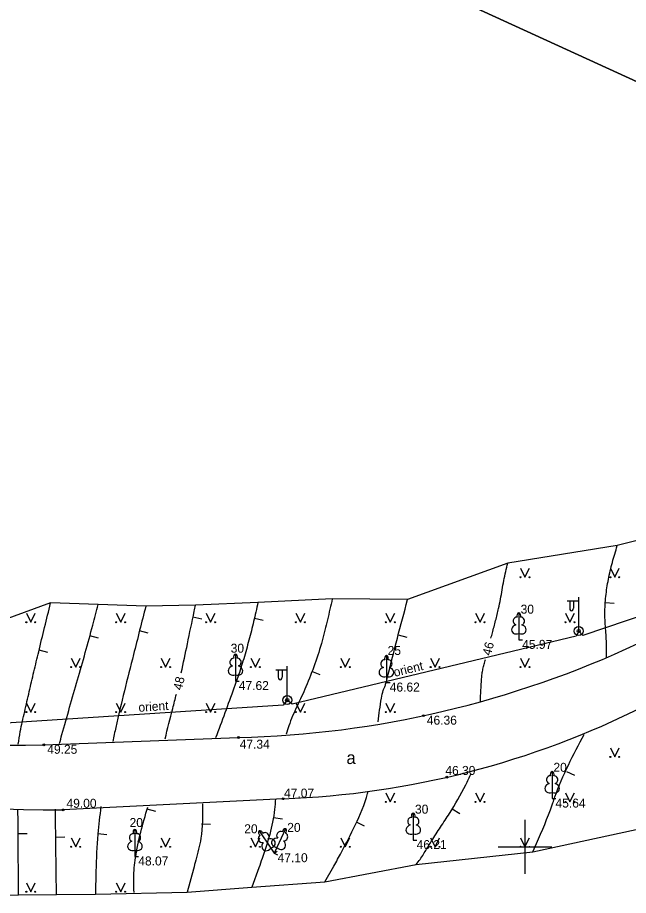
# Model space of a CAD drawing. Extents: x 425617 to 425827, y 321344 to 321493.
# Drawn here: x 425721.76 to 425755.76, y 321397.29 to 321446.15 of the extents above; entities that cross this region are included whole.
import ezdxf

# ---------------------------------------------------------------- set-up
doc = ezdxf.new("R2010")
doc.units = 0
for name, color, linetype in [('APGS_ELEM_####_####_#', 7, 'Continuous'), ('APGS_VADP_ZSPR_####_#', 7, 'Continuous'), ('APGS_VADP_ZSPR_TKST_#', 7, 'Continuous'), ('CELI_CMAL_####_####_#', 7, 'Continuous'), ('CELI_CSEG_####_TKST_#', 7, 'Continuous'), ('GEOD_ELEM_####_####_#', 7, 'Continuous'), ('RAMI_UZMR_####_####_#', 7, 'Continuous'), ('RELJ_AATZ_####_TKST_#', 7, 'Continuous'), ('RELJ_ELEM_####_####_#', 7, 'Continuous'), ('RELJ_HORZ_####_TKST_#', 7, 'Continuous'), ('RELJ_HORZ_PAMT_####_#', 7, 'Continuous'), ('RELJ_HORZ_RESN_####_#', 7, 'Continuous'), ('ROBZ_PROJ_####_####_#', 7, 'Continuous'), ('ROBZ_UZMR_####_####_#', 7, 'Continuous'), ('TERT_DIAM_####_TKST_#', 7, 'Continuous'), ('TERT_ELEM_####_####_#', 7, 'Continuous')]:
    doc.layers.add(name, color=color, linetype=linetype)

msp = doc.modelspace()

# ---------------------------------------------------------------- linework, layer by layer
at = {"layer": 'APGS_ELEM_####_####_#'}
for p, q in [((425752.988, 321413.675), (425752.353, 321413.67)), ((425752.488, 321413.671), (425752.488, 321413.279)), ((425752.698, 321413.673), (425752.698, 321413.279)), ((425752.988, 321412.008), (425752.988, 321413.891)), ((425736.769, 321409.833), (425736.134, 321409.828)), ((425736.269, 321409.829), (425736.269, 321409.437)), ((425736.479, 321409.831), (425736.479, 321409.437)), ((425736.769, 321408.166), (425736.769, 321410.049))]:
    msp.add_line(p, q, dxfattribs=at)
for centre, radius in [((425752.988, 321412.008), 0.25), ((425752.988, 321412.008), 0.09), ((425736.769, 321408.166), 0.25), ((425736.769, 321408.166), 0.09)]:
    msp.add_circle(centre, radius, dxfattribs=at)
for centre in [(425752.593, 321413.279), (425736.374, 321409.437)]:
    msp.add_ellipse(centre, major_axis=(0, 0.151), ratio=0.695971, start_param=1.570796, end_param=4.712389, dxfattribs=at)
at = {"layer": 'APGS_VADP_ZSPR_####_#'}
for p, q in [((425769.07, 321417.131), (425753.228, 321411.769)), ((425752.841, 321411.724), (425737.047, 321407.936)), ((425752.988, 321412.008), (425752.841, 321411.724)), ((425753.228, 321411.769), (425752.988, 321412.008)), ((425736.539, 321407.888), (425720.836, 321406.856)), ((425736.769, 321408.166), (425736.539, 321407.888)), ((425737.047, 321407.936), (425736.769, 321408.166))]:
    msp.add_line(p, q, dxfattribs=at)
at = {"layer": 'CELI_CMAL_####_####_#'}
for p, q in [((425723.228, 321405.677), (425734.052, 321406.083)), ((425736.54, 321402.676), (425724.304, 321402.054))]:
    msp.add_line(p, q, dxfattribs=at)
for centre, radius, start, end in [((425721.405, 321466.927), 61.277, 241.41319, 271.70516), ((425732.705, 321461.704), 55.638, 271.3873, 295.0791), ((425724.14, 321476.278), 74.224, 242.83003, 270.12659), ((425734.79, 321451.233), 48.588, 272.0637, 296.7357)]:
    msp.add_arc(centre, radius, start, end, dxfattribs=at)
at = {"layer": 'GEOD_ELEM_####_####_#'}
for p, q in [((425750, 321401.5), (425750, 321400)), ((425748.5, 321400), (425750, 321400)), ((425750, 321400), (425750, 321398.5)), ((425750, 321400), (425751.5, 321400))]:
    msp.add_line(p, q, dxfattribs=at)
at = {"layer": 'RAMI_UZMR_####_####_#'}
for points in [[(425765.141, 321419.299), (425755.137, 321416.76), (425749.041, 321415.783), (425743.465, 321413.756), (425739.278, 321413.803), (425735.14, 321413.592), (425731.659, 321413.439), (425728.898, 321413.399), (425726.244, 321413.485), (425723.6, 321413.571), (425720.653, 321412.503)], [(425717.656, 321397.294), (425721.816, 321397.333), (425723.924, 321397.353), (425726.093, 321397.373), (425731.203, 321397.485), (425734.803, 321397.751), (425738.856, 321398.049), (425743.949, 321399.015), (425750.433, 321399.721), (425756.869, 321401.11)]]:
    msp.add_lwpolyline(points, dxfattribs=at)
at = {"layer": 'RELJ_ELEM_####_####_#'}
for centre in [(425744.35, 321407.299), (425734.052, 321406.083), (425723.228, 321405.677), (425745.656, 321403.875), (425736.54, 321402.676), (425724.304, 321402.054)]:
    msp.add_circle(centre, 0.05, dxfattribs=at)
at = {"layer": 'RELJ_HORZ_PAMT_####_#'}
for p, q in [((425754.966, 321413.539), (425754.467, 321413.573)), ((425735.426, 321412.597), (425734.94, 321412.712)), ((425726.269, 321411.606), (425725.786, 321411.736)), ((425729.031, 321411.896), (425728.547, 321412.019)), ((425743.44, 321411.657), (425742.956, 321411.783)), ((425723.443, 321410.818), (425722.957, 321410.937)), ((425738.61, 321409.57), (425738.144, 321409.749)), ((425752.774, 321403.968), (425752.321, 321404.18)), ((425736.504, 321401.543), (425736.011, 321401.621)), ((425732.5, 321401.238), (425732.001, 321401.264)), ((425741.076, 321401.156), (425740.626, 321401.373)), ((425722.293, 321400.722), (425721.793, 321400.718)), ((425724.388, 321400.533), (425723.888, 321400.527)), ((425726.726, 321400.673), (425726.229, 321400.729)), ((425750.433, 321399.721), (425750.642, 321400.178)), ((425721.816, 321397.333), (425721.808, 321398.559)), ((425723.924, 321397.353), (425723.91, 321398.602)), ((425726.122, 321398.648), (425726.093, 321397.373)), ((425731.55, 321398.76), (425731.203, 321397.485)), ((425735.192, 321398.835), (425734.803, 321397.751)), ((425738.856, 321398.049), (425739.359, 321398.92))]:
    msp.add_line(p, q, dxfattribs=at)
for points in [[(425754.541, 321410.505), (425754.539, 321411.094), (425754.524, 321411.567), (425754.493, 321412.039), (425754.462, 321412.512), (425754.448, 321412.984), (425754.499, 321413.939), (425754.643, 321414.887), (425754.862, 321415.827), (425755.137, 321416.76)], [(425739.278, 321413.803), (425739.005, 321412.636), (425738.861, 321412.053), (425738.712, 321411.472), (425738.302, 321410.175), (425737.804, 321408.907), (425737.567, 321408.362), (425737.314, 321407.823), (425737.069, 321407.282), (425736.858, 321406.728), (425736.709, 321406.276)], [(425741.83, 321406.95), (425742.011, 321408.276), (425742.116, 321408.708), (425742.179, 321408.863), (425742.244, 321409.049), (425742.356, 321409.472), (425743.465, 321413.756)], [(425721.799, 321405.705), (425721.912, 321406.412), (425722.158, 321407.525), (425722.411, 321408.636), (425722.671, 321409.745), (425722.937, 321410.853), (425723.6, 321413.571)], [(425724.093, 321405.745), (425724.23, 321406.244), (425724.66, 321407.768), (425725.099, 321409.289), (425725.532, 321410.811), (425725.946, 321412.339), (425726.244, 321413.485)], [(425728.898, 321413.399), (425728.214, 321410.7), (425727.227, 321406.646), (425727.056, 321405.864)], [(425735.14, 321413.592), (425734.9, 321412.544), (425734.636, 321411.502), (425734.344, 321410.468), (425734.187, 321409.954), (425734.02, 321409.443), (425733.805, 321408.835), (425732.784, 321406.062)], [(425750.642, 321400.178), (425751.511, 321402.334), (425751.549, 321402.444), (425751.668, 321402.788), (425753.297, 321406.26)], [(425739.359, 321398.92), (425739.785, 321399.695), (425740.549, 321401.213), (425741.24, 321402.97), (425741.258, 321403.054)], [(425736.112, 321402.672), (425736.065, 321402.076), (425735.367, 321399.343), (425735.192, 321398.835)], [(425721.808, 321398.559), (425721.789, 321401.303), (425721.785, 321401.991), (425721.785, 321402.052)], [(425723.91, 321398.602), (425723.893, 321400.074), (425723.874, 321401.66), (425723.872, 321401.826), (425723.87, 321402.091)], [(425726.399, 321402.236), (425726.227, 321400.709), (425726.122, 321398.648)], [(425732.06, 321402.4), (425731.96, 321400.474), (425731.681, 321399.255), (425731.55, 321398.76)]]:
    msp.add_spline(points, degree=3, dxfattribs=at)
at = {"layer": 'RELJ_HORZ_RESN_####_#'}
for p, q in [((425732.009, 321412.67), (425731.52, 321412.772)), ((425729.46, 321401.975), (425728.973, 321402.091)), ((425746.371, 321401.828), (425745.948, 321402.094))]:
    msp.add_line(p, q, dxfattribs=at)
for points in [[(425748.106, 321411.615), (425748.185, 321411.907), (425748.366, 321412.587), (425748.532, 321413.271), (425748.637, 321413.783), (425748.729, 321414.299), (425748.823, 321414.813), (425748.932, 321415.325), (425749.041, 321415.783)], [(425730.874, 321409.69), (425731.217, 321411.301), (425731.59, 321413.108), (425731.659, 321413.439)], [(425747.518, 321408.076), (425747.585, 321409.354), (425747.613, 321409.625), (425747.663, 321409.894), (425747.727, 321410.161), (425747.796, 321410.427)], [(425729.967, 321406.007), (425730.403, 321407.703), (425730.6, 321408.495)], [(425743.949, 321399.015), (425744.356, 321399.599), (425744.521, 321399.873), (425744.806, 321400.329), (425745.051, 321400.714), (425745.3, 321401.097), (425745.799, 321401.863), (425746.701, 321403.446), (425747.005, 321404.088)], [(425728.244, 321397.466), (425728.244, 321398.692), (425728.259, 321398.836), (425728.328, 321399.387), (425729.003, 321402.216)]]:
    msp.add_spline(points, degree=3, dxfattribs=at)
at = {"layer": 'ROBZ_PROJ_####_####_#'}
msp.add_line((425768.583, 321436.908), (425714.41, 321461.759), dxfattribs=at)
at = {"layer": 'ROBZ_UZMR_####_####_#'}
msp.add_line((425714.41, 321461.759), (425768.583, 321436.908), dxfattribs=at)
msp.add_line((425714.41, 321461.759), (425768.583, 321436.908), dxfattribs=at)
at = {"layer": 'TERT_ELEM_####_####_#'}
for p, q in [((425749.75, 321415.5), (425750, 321415)), ((425750, 321415), (425750.25, 321415.5)), ((425754.75, 321415.5), (425755, 321415)), ((425755, 321415), (425755.25, 321415.5)), ((425722.25, 321413), (425722.5, 321412.5)), ((425722.5, 321412.5), (425722.75, 321413)), ((425727.25, 321413), (425727.5, 321412.5)), ((425727.5, 321412.5), (425727.75, 321413)), ((425732.25, 321413), (425732.5, 321412.5)), ((425732.5, 321412.5), (425732.75, 321413)), ((425737.25, 321413), (425737.5, 321412.5)), ((425737.5, 321412.5), (425737.75, 321413)), ((425742.25, 321413), (425742.5, 321412.5)), ((425742.5, 321412.5), (425742.75, 321413)), ((425747.25, 321413), (425747.5, 321412.5)), ((425747.5, 321412.5), (425747.75, 321413)), ((425752.25, 321413), (425752.5, 321412.5)), ((425752.5, 321412.5), (425752.75, 321413)), ((425749.659, 321411.863), (425749.659, 321411.516)), ((425749.659, 321411.516), (425749.859, 321411.516)), ((425724.75, 321410.5), (425725, 321410)), ((425725, 321410), (425725.25, 321410.5)), ((425729.75, 321410.5), (425730, 321410)), ((425730, 321410), (425730.25, 321410.5)), ((425734.75, 321410.5), (425735, 321410)), ((425735, 321410), (425735.25, 321410.5)), ((425739.75, 321410.5), (425740, 321410)), ((425740, 321410), (425740.25, 321410.5)), ((425744.75, 321410.5), (425745, 321410)), ((425745, 321410), (425745.25, 321410.5)), ((425749.75, 321410.5), (425750, 321410)), ((425750, 321410), (425750.25, 321410.5)), ((425733.888, 321409.571), (425733.888, 321409.224)), ((425742.288, 321409.487), (425742.288, 321409.14)), ((425733.888, 321409.224), (425734.088, 321409.224)), ((425742.288, 321409.14), (425742.488, 321409.14)), ((425722.25, 321408), (425722.5, 321407.5)), ((425722.5, 321407.5), (425722.75, 321408)), ((425727.25, 321408), (425727.5, 321407.5)), ((425727.5, 321407.5), (425727.75, 321408)), ((425732.25, 321408), (425732.5, 321407.5)), ((425732.5, 321407.5), (425732.75, 321408)), ((425737.25, 321408), (425737.5, 321407.5)), ((425737.5, 321407.5), (425737.75, 321408)), ((425742.25, 321408), (425742.5, 321407.5)), ((425742.5, 321407.5), (425742.75, 321408)), ((425754.75, 321405.5), (425755, 321405)), ((425755, 321405), (425755.25, 321405.5)), ((425742.25, 321403), (425742.5, 321402.5)), ((425742.5, 321402.5), (425742.75, 321403)), ((425747.25, 321403), (425747.5, 321402.5)), ((425747.5, 321402.5), (425747.75, 321403)), ((425751.512, 321403.031), (425751.512, 321402.684)), ((425752.25, 321403), (425752.5, 321402.5)), ((425752.5, 321402.5), (425752.75, 321403)), ((425751.512, 321402.684), (425751.712, 321402.684)), ((425724.75, 321400.5), (425725, 321400)), ((425725, 321400), (425725.25, 321400.5)), ((425729.75, 321400.5), (425730, 321400)), ((425730, 321400), (425730.25, 321400.5)), ((425734.75, 321400.5), (425735, 321400)), ((425735, 321400), (425735.25, 321400.5)), ((425739.75, 321400.5), (425740, 321400)), ((425740, 321400), (425740.25, 321400.5)), ((425743.783, 321400.72), (425743.783, 321400.373)), ((425744.75, 321400.5), (425745, 321400)), ((425745, 321400), (425745.25, 321400.5)), ((425749.75, 321400.5), (425750, 321400)), ((425750, 321400), (425750.25, 321400.5)), ((425743.783, 321400.373), (425743.983, 321400.373)), ((425728.294, 321399.81), (425728.294, 321399.463)), ((425735.852, 321399.932), (425736.047, 321399.645)), ((425736.194, 321399.96), (425736.047, 321399.645)), ((425736.047, 321399.645), (425736.212, 321399.758)), ((425736.047, 321399.645), (425736.228, 321399.561)), ((425728.294, 321399.463), (425728.494, 321399.463)), ((425722.25, 321398), (425722.5, 321397.5)), ((425722.5, 321397.5), (425722.75, 321398)), ((425727.25, 321398), (425727.5, 321397.5)), ((425727.5, 321397.5), (425727.75, 321398))]:
    msp.add_line(p, q, dxfattribs=at)
for points in [[(425749.659, 321413.016), (425749.659, 321411.863)], [(425749.749, 321412.784), (425749.748, 321412.785)], [(425733.888, 321410.724), (425733.888, 321409.571)], [(425733.978, 321410.492), (425733.977, 321410.493)], [(425742.288, 321410.64), (425742.288, 321409.487)], [(425742.378, 321410.408), (425742.377, 321410.409)], [(425751.512, 321404.184), (425751.512, 321403.031)], [(425751.602, 321403.952), (425751.601, 321403.953)], [(425743.783, 321401.873), (425743.783, 321400.72)], [(425743.873, 321401.641), (425743.872, 321401.642)], [(425728.294, 321400.963), (425728.294, 321399.81)], [(425736.681, 321401.005), (425736.194, 321399.96)], [(425728.384, 321400.731), (425728.383, 321400.732)], [(425735.203, 321400.885), (425735.852, 321399.932)], [(425735.407, 321400.743), (425735.406, 321400.743)], [(425736.664, 321400.756), (425736.663, 321400.757)]]:
    msp.add_lwpolyline(points, dxfattribs=at)
for centre, radius in [((425749.75, 321415), 0.028), ((425750.25, 321415), 0.0263), ((425754.75, 321415), 0.028), ((425755.25, 321415), 0.0263), ((425722.25, 321412.5), 0.028), ((425722.75, 321412.5), 0.0263), ((425727.25, 321412.5), 0.028), ((425727.75, 321412.5), 0.0263), ((425732.25, 321412.5), 0.028), ((425732.75, 321412.5), 0.0263), ((425737.25, 321412.5), 0.028), ((425737.75, 321412.5), 0.0263), ((425742.25, 321412.5), 0.028), ((425742.75, 321412.5), 0.0263), ((425747.25, 321412.5), 0.028), ((425747.75, 321412.5), 0.0263), ((425752.25, 321412.5), 0.028), ((425752.75, 321412.5), 0.0263), ((425724.75, 321410), 0.028), ((425725.25, 321410), 0.0263), ((425729.75, 321410), 0.028), ((425730.25, 321410), 0.0263), ((425734.75, 321410), 0.028), ((425735.25, 321410), 0.0263), ((425739.75, 321410), 0.028), ((425740.25, 321410), 0.0263), ((425744.75, 321410), 0.028), ((425745.25, 321410), 0.0263), ((425749.75, 321410), 0.028), ((425750.25, 321410), 0.0263), ((425722.25, 321407.5), 0.028), ((425722.75, 321407.5), 0.0263), ((425727.25, 321407.5), 0.028), ((425727.75, 321407.5), 0.0263), ((425732.25, 321407.5), 0.028), ((425732.75, 321407.5), 0.0263), ((425737.25, 321407.5), 0.028), ((425737.75, 321407.5), 0.0263), ((425742.25, 321407.5), 0.028), ((425742.75, 321407.5), 0.0263), ((425754.75, 321405), 0.028), ((425755.25, 321405), 0.0263), ((425742.25, 321402.5), 0.028), ((425742.75, 321402.5), 0.0263), ((425747.25, 321402.5), 0.028), ((425747.75, 321402.5), 0.0263), ((425752.25, 321402.5), 0.028), ((425752.75, 321402.5), 0.0263), ((425724.75, 321400), 0.028), ((425725.25, 321400), 0.0263), ((425729.75, 321400), 0.028), ((425730.25, 321400), 0.0263), ((425734.75, 321400), 0.028), ((425735.25, 321400), 0.0263), ((425739.75, 321400), 0.028), ((425740.25, 321400), 0.0263), ((425744.75, 321400), 0.028), ((425745.25, 321400), 0.0263), ((425749.75, 321400), 0.028), ((425750.25, 321400), 0.0263), ((425722.25, 321397.5), 0.028), ((425722.75, 321397.5), 0.0263), ((425727.25, 321397.5), 0.028), ((425727.75, 321397.5), 0.0263)]:
    msp.add_circle(centre, radius, dxfattribs=at)
for centre, major_axis, ratio, start_param, end_param in [((425749.531, 321412.571), (-0.039, -0.212), 0.861323, 3.141593, 6.283185), ((425749.659, 321412.866), (0, -0.15), 0.707107, 3.14537, 5.287485), ((425749.659, 321412.866), (0, -0.15), 0.707107, 0.995701, 3.137816), ((425749.787, 321412.571), (0.039, -0.212), 0.861323, 0, 3.141593), ((425749.569, 321412.109), (0.307, 0.095), 0.814445, 1.570796, 4.752015), ((425749.749, 321412.109), (-0.307, 0.095), 0.814445, 1.531171, 4.712389), ((425733.888, 321410.574), (0, -0.15), 0.707107, 3.14537, 5.287485), ((425733.888, 321410.574), (0, -0.15), 0.707107, 0.995701, 3.137816), ((425733.76, 321410.279), (-0.039, -0.212), 0.861323, 3.141593, 6.283185), ((425734.016, 321410.279), (0.039, -0.212), 0.861323, 0, 3.141593), ((425742.16, 321410.195), (-0.039, -0.212), 0.861323, 3.141593, 6.283185), ((425742.288, 321410.49), (0, -0.15), 0.707107, 3.14537, 5.287485), ((425742.288, 321410.49), (0, -0.15), 0.707107, 0.995701, 3.137816), ((425742.416, 321410.195), (0.039, -0.212), 0.861323, 0, 3.141593), ((425733.798, 321409.817), (0.307, 0.095), 0.814445, 1.570796, 4.752015), ((425733.978, 321409.817), (-0.307, 0.095), 0.814445, 1.531171, 4.712389), ((425742.198, 321409.733), (0.307, 0.095), 0.814445, 1.570796, 4.752015), ((425742.378, 321409.733), (-0.307, 0.095), 0.814445, 1.531171, 4.712389), ((425751.384, 321403.739), (-0.039, -0.212), 0.861323, 3.141593, 6.283185), ((425751.512, 321404.034), (0, -0.15), 0.707107, 3.14537, 5.287485), ((425751.512, 321404.034), (0, -0.15), 0.707107, 0.995701, 3.137816), ((425751.64, 321403.739), (0.039, -0.212), 0.861323, 0, 3.141593), ((425751.422, 321403.277), (0.307, 0.095), 0.814445, 1.570796, 4.752015), ((425751.602, 321403.277), (-0.307, 0.095), 0.814445, 1.531171, 4.712389), ((425743.655, 321401.428), (-0.039, -0.212), 0.861323, 3.141593, 6.283185), ((425743.783, 321401.723), (0, -0.15), 0.707107, 3.14537, 5.287485), ((425743.783, 321401.723), (0, -0.15), 0.707107, 0.995701, 3.137816), ((425743.911, 321401.428), (0.039, -0.212), 0.861323, 0, 3.141593), ((425728.294, 321400.813), (0, -0.15), 0.707107, 3.14537, 5.287485), ((425728.294, 321400.813), (0, -0.15), 0.707107, 0.995701, 3.137816), ((425736.618, 321400.869), (-0.063, -0.136), 0.707107, 3.14537, 5.287485), ((425736.617, 321400.869), (-0.063, -0.136), 0.707107, 0.995701, 3.137816), ((425743.693, 321400.966), (0.307, 0.095), 0.814445, 1.570796, 4.752015), ((425743.873, 321400.966), (-0.307, 0.095), 0.814445, 1.531171, 4.712389), ((425728.166, 321400.518), (-0.039, -0.212), 0.861323, 3.141593, 6.283185), ((425728.422, 321400.518), (0.039, -0.212), 0.861323, 0, 3.141593), ((425735.347, 321400.445), (0.088, -0.197), 0.861323, 3.141593, 6.283185), ((425735.287, 321400.761), (0.084, -0.124), 0.707107, 3.14537, 5.287485), ((425735.287, 321400.761), (0.084, -0.124), 0.707107, 0.995701, 3.137816), ((425735.559, 321400.589), (0.152, -0.154), 0.861323, 0, 3.141593), ((425735.787, 321400.185), (-0.307, -0.094), 0.814445, 1.531171, 4.712389), ((425736.216, 321400.22), (0.318, -0.043), 0.814445, 1.570796, 4.752015), ((425736.376, 321400.656), (-0.125, -0.176), 0.861323, 3.141593, 6.283185), ((425736.609, 321400.547), (-0.055, -0.209), 0.861323, 0, 3.141593), ((425728.204, 321400.056), (0.307, 0.095), 0.814445, 1.570796, 4.752015), ((425728.384, 321400.056), (-0.307, 0.095), 0.814445, 1.531171, 4.712389), ((425735.639, 321400.085), (0.2, 0.251), 0.814445, 1.570796, 4.752015), ((425736.379, 321400.145), (-0.238, 0.216), 0.814445, 1.531171, 4.712389)]:
    msp.add_ellipse(centre, major_axis=major_axis, ratio=ratio, start_param=start_param, end_param=end_param, dxfattribs=at)

# ---------------------------------------------------------------- texts
at = {"layer": 'APGS_VADP_ZSPR_TKST_#'}
for rotation, p in [(13.4845, (425742.748, 321409.458)), (3.7588, (425728.503, 321407.51))]:
    msp.add_text('orient', height=0.5, rotation=rotation, dxfattribs=at).set_placement(p)
at = {"layer": 'CELI_CSEG_####_TKST_#'}
msp.add_text('a', height=0.7, dxfattribs=at).set_placement((425740.063, 321404.607))
at = {"layer": 'RELJ_AATZ_####_TKST_#'}
for s, p in [(' 45.97', (425749.659, 321411.016)), (' 47.62', (425733.888, 321408.724)), (' 46.62', (425742.288, 321408.64)), (' 46.36', (425744.35, 321406.799)), (' 47.34', (425733.937, 321405.461)), (' 49.25', (425723.228, 321405.177)), (' 46.30', (425745.382, 321404.001)), (' 47.07', (425736.405, 321402.74)), (' 49.00', (425724.299, 321402.173)), (' 45.64', (425751.512, 321402.184)), (' 46.21', (425743.783, 321399.873)), (' 47.10', (425736.047, 321399.145)), (' 48.07', (425728.294, 321398.963))]:
    msp.add_text(s, height=0.5, dxfattribs=at).set_placement(p)
at = {"layer": 'RELJ_HORZ_####_TKST_#'}
for s, rotation, p in [('46', 75.517, (425748.098, 321410.607)), ('48', 77.1145, (425730.903, 321408.682))]:
    msp.add_text(s, height=0.5, rotation=rotation, dxfattribs=at).set_placement(p)
at = {"layer": 'TERT_DIAM_####_TKST_#'}
for s, p in [(' 30', (425749.57, 321412.975)), (' 30', (425733.436, 321410.804)), (' 25', (425742.17, 321410.678)), (' 20', (425751.396, 321404.175)), (' 30', (425743.693, 321401.846)), (' 20', (425727.81, 321401.102)), ('20', (425734.377, 321400.755)), ('20', (425736.77, 321400.83))]:
    msp.add_text(s, height=0.5, dxfattribs=at).set_placement(p)

doc.saveas('drawing.dxf')
